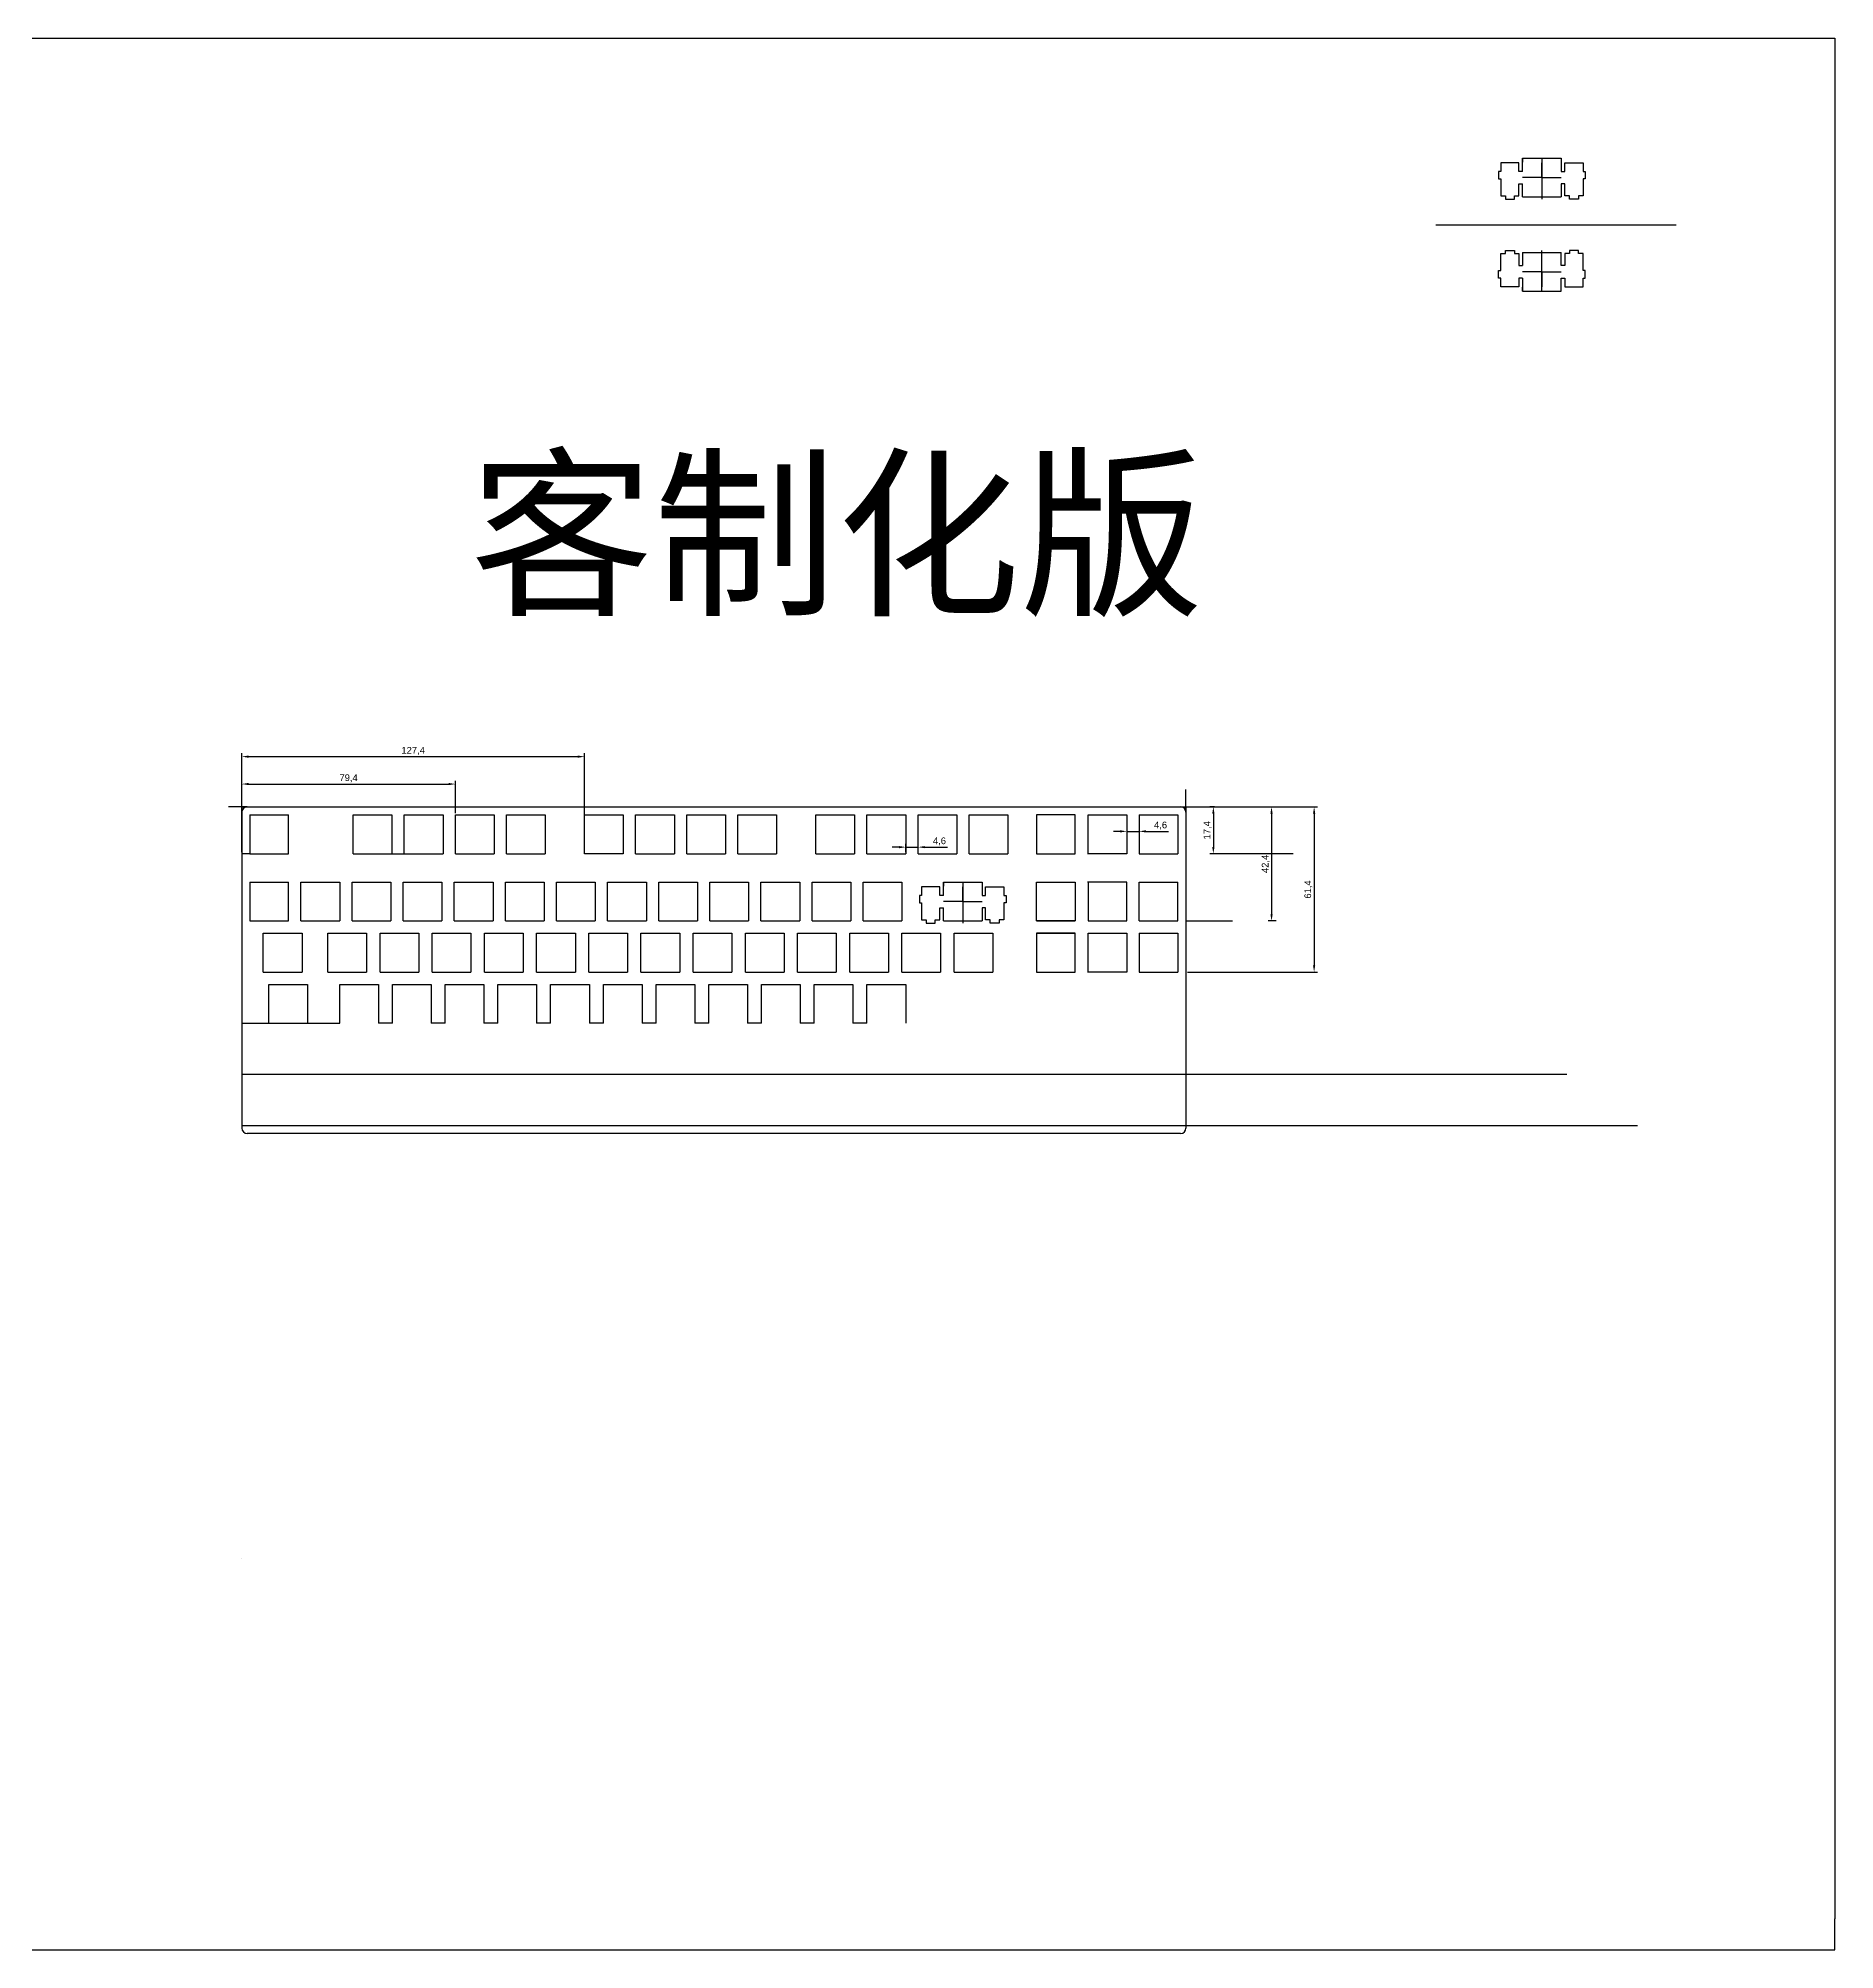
# Model space of a CAD drawing. Header units: millimetres. Extents: x -11 to 4083, y 2 to 721.
# Drawn here: x 3415 to 4083, y 2 to 713 of the extents above; entities that cross this region are included whole.
import ezdxf

# ---------------------------------------------------------------- set-up
doc = ezdxf.new("R2010")
doc.units = ezdxf.units.MM
doc.styles.get("Standard").update_dxf_attribs({"font": 'arial.ttf'})
doc.dimstyles.new('ISO-25', dxfattribs={"dimtxt": 2.5, "dimasz": 2.5, "dimexe": 1.25, "dimexo": 0.625, "dimtad": 1, "dimtxsty": 'Standard', "dimcen": 2.5, "dimadec": 0, "dimazin": 0, "dimtfac": 1, "dimtmove": 0, "dimatfit": 3, "dimfxl": 1, "dimarcsym": 0})

# ---------------------------------------------------------------- blocks, each defined once
blk = doc.blocks.new('*D2')
at = {"color": 0, "lineweight": -2, "transparency": 16777216}
for p, q in [((3852.44, 426.85), (3850.8, 426.85)), ((3852.05, 424.35), (3852.05, 411.95)), ((3881.72, 409.45), (3850.8, 409.45))]:
    blk.add_line(p, q, dxfattribs=at)
at = {"color": 0, "transparency": 16777216}
for points in [[(3851.64, 424.35), (3852.47, 424.35), (3852.05, 426.85)], [(3851.64, 411.95), (3852.47, 411.95), (3852.05, 409.45)]]:
    blk.add_solid(points, dxfattribs=at)
at = {"layer": 'Defpoints', "color": 0, "transparency": 16777216}
for p in [(3853.07, 426.85), (3852.05, 409.45), (3882.35, 409.45)]:
    blk.add_point(p, dxfattribs=at)
at = {"color": 0, "transparency": 16777216, "insert": (3849.93, 418.15), "char_height": 2.5, "attachment_point": 5, "rotation": 90}
blk.add_mtext('17,4', dxfattribs=at)
blk = doc.blocks.new('*D3')
at = {"color": 0, "lineweight": -2, "transparency": 16777216}
for p, q in [((3840.5, 426.85), (3874.93, 426.85)), ((3873.68, 424.35), (3873.68, 386.95)), ((3875.46, 384.45), (3872.43, 384.45))]:
    blk.add_line(p, q, dxfattribs=at)
at = {"color": 0, "transparency": 16777216}
for points in [[(3873.26, 424.35), (3874.1, 424.35), (3873.68, 426.85)], [(3873.26, 386.95), (3874.1, 386.95), (3873.68, 384.45)]]:
    blk.add_solid(points, dxfattribs=at)
at = {"layer": 'Defpoints', "color": 0, "transparency": 16777216}
for p in [(3839.88, 426.85), (3873.68, 384.45), (3876.09, 384.45)]:
    blk.add_point(p, dxfattribs=at)
at = {"color": 0, "transparency": 16777216, "insert": (3871.55, 405.65), "char_height": 2.5, "attachment_point": 5, "rotation": 90}
blk.add_mtext('42,4', dxfattribs=at)
blk = doc.blocks.new('*D4')
at = {"color": 0, "lineweight": -2, "transparency": 16777216}
for p, q in [((3874.3, 426.85), (3890.76, 426.85)), ((3889.51, 424.35), (3889.51, 367.95)), ((3842.5, 365.45), (3890.76, 365.45))]:
    blk.add_line(p, q, dxfattribs=at)
at = {"color": 0, "transparency": 16777216}
for points in [[(3889.09, 424.35), (3889.93, 424.35), (3889.51, 426.85)], [(3889.09, 367.95), (3889.93, 367.95), (3889.51, 365.45)]]:
    blk.add_solid(points, dxfattribs=at)
at = {"layer": 'Defpoints', "color": 0, "transparency": 16777216}
for p in [(3873.68, 426.85), (3841.88, 365.45), (3889.51, 365.45)]:
    blk.add_point(p, dxfattribs=at)
at = {"color": 0, "transparency": 16777216, "insert": (3887.38, 396.15), "char_height": 2.5, "attachment_point": 5, "rotation": 90}
blk.add_mtext('61,4', dxfattribs=at)
blk = doc.blocks.new('*D5')
at = {"color": 0, "lineweight": -2, "transparency": 16777216}
for p, q in [((3490.88, 427.48), (3490.88, 436.59)), ((3493.38, 435.34), (3567.78, 435.34)), ((3570.28, 424.48), (3570.28, 436.59))]:
    blk.add_line(p, q, dxfattribs=at)
at = {"color": 0, "transparency": 16777216}
for points in [[(3493.38, 435.76), (3493.38, 434.93), (3490.88, 435.34)], [(3567.78, 435.76), (3567.78, 434.93), (3570.28, 435.34)]]:
    blk.add_solid(points, dxfattribs=at)
at = {"layer": 'Defpoints', "color": 0, "transparency": 16777216}
for p in [(3570.28, 435.34), (3490.88, 426.85), (3570.28, 423.85)]:
    blk.add_point(p, dxfattribs=at)
at = {"color": 0, "transparency": 16777216, "insert": (3530.58, 437.47), "char_height": 2.5, "attachment_point": 5}
blk.add_mtext('79,4', dxfattribs=at)
blk = doc.blocks.new('*D6')
at = {"color": 0, "lineweight": -2, "transparency": 16777216}
for p, q in [((3490.88, 410.08), (3490.88, 446.78)), ((3493.38, 445.53), (3615.78, 445.53)), ((3618.28, 410.08), (3618.28, 446.78))]:
    blk.add_line(p, q, dxfattribs=at)
at = {"color": 0, "transparency": 16777216}
for points in [[(3493.38, 445.94), (3493.38, 445.11), (3490.88, 445.53)], [(3615.78, 445.94), (3615.78, 445.11), (3618.28, 445.53)]]:
    blk.add_solid(points, dxfattribs=at)
at = {"layer": 'Defpoints', "color": 0, "transparency": 16777216}
for p in [(3618.28, 445.53), (3490.88, 409.45), (3618.28, 409.45)]:
    blk.add_point(p, dxfattribs=at)
at = {"color": 0, "transparency": 16777216, "insert": (3554.58, 447.65), "char_height": 2.5, "attachment_point": 5}
blk.add_mtext('127,4', dxfattribs=at)
blk = doc.blocks.new('*D9')
at = {"color": 0, "lineweight": -2, "transparency": 16777216}
for p, q in [((3819.88, 423.23), (3819.88, 416.5)), ((3824.48, 423.23), (3824.48, 416.5)), ((3817.38, 417.75), (3814.88, 417.75)), ((3819.88, 417.75), (3824.48, 417.75)), ((3826.98, 417.75), (3835.38, 417.75))]:
    blk.add_line(p, q, dxfattribs=at)
at = {"color": 0, "transparency": 16777216}
for points in [[(3817.38, 418.17), (3817.38, 417.33), (3819.88, 417.75)], [(3826.98, 418.17), (3826.98, 417.33), (3824.48, 417.75)]]:
    blk.add_solid(points, dxfattribs=at)
at = {"layer": 'Defpoints', "color": 0, "transparency": 16777216}
for p in [(3819.88, 423.85), (3824.48, 423.85), (3824.48, 417.75)]:
    blk.add_point(p, dxfattribs=at)
at = {"color": 0, "transparency": 16777216, "insert": (3832.43, 419.88), "char_height": 2.5, "attachment_point": 5}
blk.add_mtext('4,6', dxfattribs=at)
blk = doc.blocks.new('*D10')
at = {"color": 0, "lineweight": -2, "transparency": 16777216}
for p, q in [((3737.68, 410.08), (3737.68, 413.14)), ((3742.28, 410.08), (3742.28, 413.14)), ((3735.18, 411.89), (3732.68, 411.89)), ((3737.68, 411.89), (3742.28, 411.89)), ((3744.78, 411.89), (3753.18, 411.89))]:
    blk.add_line(p, q, dxfattribs=at)
at = {"color": 0, "transparency": 16777216}
for points in [[(3735.18, 412.3), (3735.18, 411.47), (3737.68, 411.89)], [(3744.78, 412.3), (3744.78, 411.47), (3742.28, 411.89)]]:
    blk.add_solid(points, dxfattribs=at)
at = {"layer": 'Defpoints', "color": 0, "transparency": 16777216}
for p in [(3737.68, 409.45), (3742.28, 411.89), (3742.28, 409.45)]:
    blk.add_point(p, dxfattribs=at)
at = {"color": 0, "transparency": 16777216, "insert": (3750.23, 414.01), "char_height": 2.5, "attachment_point": 5}
blk.add_mtext('4,6', dxfattribs=at)

msp = doc.modelspace()

# ---------------------------------------------------------------- linework, layer by layer
for p, q in [((2747.342, 712.604), (4083.061, 712.604)), ((4083.061, 712.604), (4083.061, 13.503)), ((3966.996, 663.104), (3966.996, 668.005)), ((3966.996, 668.005), (3981.396, 668.005)), ((3966.996, 668.005), (3966.996, 666.535)), ((3966.996, 668.005), (3974.196, 668.005)), ((3974.196, 668.005), (3974.196, 660.805)), ((3981.396, 668.005), (3981.396, 663.104)), ((3974.196, 660.805), (3974.196, 666.335)), ((3974.196, 660.805), (3966.996, 660.805)), ((3966.996, 653.605), (3966.996, 658.505)), ((3974.196, 660.805), (3981.396, 660.805)), ((3974.196, 660.805), (3974.196, 653.605)), ((3974.196, 660.805), (3974.196, 654.035)), ((3974.196, 660.805), (3974.196, 658.505)), ((3974.196, 660.805), (3974.196, 652.835)), ((3981.396, 658.505), (3981.396, 653.605)), ((3966.996, 653.605), (3981.396, 653.605)), ((3966.996, 653.605), (3981.396, 653.605)), ((3934.803, 643.281), (4024.131, 643.281)), ((3966.996, 632.956), (3981.396, 632.956)), ((3966.996, 632.956), (3966.996, 628.056)), ((3966.996, 632.956), (3981.396, 632.956)), ((3974.196, 625.756), (3974.196, 633.726)), ((3974.196, 625.756), (3974.196, 632.956)), ((3974.196, 625.756), (3974.196, 632.526)), ((3981.396, 628.056), (3981.396, 632.956)), ((3974.196, 625.756), (3966.996, 625.756)), ((3974.196, 625.756), (3974.196, 628.056)), ((3974.196, 618.556), (3974.196, 625.756)), ((3974.196, 625.756), (3981.396, 625.756)), ((3974.196, 625.756), (3974.196, 620.226)), ((3966.996, 623.457), (3966.996, 618.556)), ((3966.996, 618.556), (3966.996, 620.026)), ((3966.996, 618.556), (3981.396, 618.556)), ((3966.996, 618.556), (3974.196, 618.556)), ((3981.396, 618.556), (3981.396, 623.457)), ((3492.879, 426.853), (3485.962, 426.853)), ((3490.879, 424.853), (3490.879, 428.777)), ((3490.879, 426.853), (3493.879, 426.853)), ((3490.879, 426.853), (3493.879, 426.853)), ((3490.879, 426.853), (3490.879, 384.653)), ((3490.879, 426.853), (3490.879, 365.653)), ((3490.879, 426.853), (3490.879, 346.653)), ((3490.879, 426.853), (3490.879, 327.653)), ((3490.879, 426.853), (3490.879, 308.653)), ((3490.879, 426.853), (3490.879, 384.453)), ((3490.879, 426.853), (3490.879, 365.453)), ((3490.879, 426.853), (3490.879, 346.453)), ((3490.879, 426.853), (3490.879, 327.453)), ((3490.879, 426.853), (3490.879, 307.453)), ((3492.879, 426.853), (3839.879, 426.853)), ((3839.879, 426.853), (3853.066, 426.853)), ((3841.879, 424.853), (3841.879, 433.306)), ((3841.879, 426.853), (3841.879, 307.453)), ((3841.879, 426.853), (3841.879, 365.453)), ((3841.879, 426.853), (3841.879, 346.453)), ((3493.879, 423.853), (3493.879, 409.453)), ((3493.879, 423.853), (3508.279, 423.853)), ((3508.279, 409.453), (3508.279, 423.853)), ((3532.279, 409.453), (3532.279, 423.853)), ((3532.279, 423.853), (3546.679, 423.853)), ((3546.679, 423.853), (3546.679, 409.453)), ((3551.279, 409.453), (3551.279, 423.853)), ((3551.279, 423.853), (3565.679, 423.853)), ((3565.679, 423.853), (3565.679, 409.453)), ((3570.279, 409.453), (3570.279, 423.853)), ((3570.279, 423.853), (3584.679, 423.853)), ((3584.679, 423.853), (3584.679, 409.453)), ((3589.279, 409.453), (3589.279, 423.853)), ((3589.279, 423.853), (3603.679, 423.853)), ((3603.679, 423.853), (3603.679, 409.453)), ((3618.279, 409.453), (3618.279, 423.853)), ((3618.279, 423.853), (3632.679, 423.853)), ((3632.679, 423.853), (3632.679, 409.453)), ((3637.279, 409.453), (3637.279, 423.853)), ((3637.279, 423.853), (3651.679, 423.853)), ((3651.679, 423.853), (3651.679, 409.453)), ((3656.279, 409.453), (3656.279, 423.853)), ((3656.279, 423.853), (3670.679, 423.853)), ((3670.679, 423.853), (3670.679, 409.453)), ((3675.279, 409.453), (3675.279, 423.853)), ((3675.279, 423.853), (3689.679, 423.853)), ((3689.679, 423.853), (3689.679, 409.453)), ((3704.279, 409.453), (3704.279, 423.853)), ((3704.279, 423.853), (3718.679, 423.853)), ((3718.679, 423.853), (3718.679, 409.453)), ((3723.279, 409.453), (3723.279, 423.853)), ((3723.279, 423.853), (3737.679, 423.853)), ((3737.679, 423.853), (3737.679, 409.453)), ((3742.279, 409.453), (3742.279, 423.853)), ((3742.279, 423.853), (3756.679, 423.853)), ((3756.679, 423.853), (3756.679, 409.453)), ((3761.279, 409.453), (3761.279, 423.853)), ((3761.279, 423.853), (3775.679, 423.853)), ((3775.679, 423.853), (3775.679, 409.453)), ((3800.715, 423.853), (3786.315, 423.853)), ((3786.315, 423.853), (3786.315, 409.453)), ((3800.715, 409.453), (3800.715, 423.853)), ((3805.479, 409.453), (3805.479, 423.853)), ((3805.479, 423.853), (3819.879, 423.853)), ((3819.879, 423.853), (3819.879, 409.453)), ((3824.479, 423.853), (3838.879, 423.853)), ((3824.479, 423.853), (3824.479, 409.453)), ((3838.879, 423.853), (3838.879, 409.453)), ((3493.879, 409.453), (3490.879, 409.453)), ((3493.879, 409.453), (3508.279, 409.453)), ((3532.279, 409.453), (3546.679, 409.453)), ((3546.679, 409.453), (3551.279, 409.453)), ((3551.279, 409.453), (3565.679, 409.453)), ((3570.279, 409.453), (3584.679, 409.453)), ((3589.279, 409.453), (3603.679, 409.453)), ((3632.679, 409.453), (3618.279, 409.453)), ((3637.279, 409.453), (3651.679, 409.453)), ((3656.279, 409.453), (3670.679, 409.453)), ((3675.279, 409.453), (3689.679, 409.453)), ((3704.279, 409.453), (3718.679, 409.453)), ((3723.279, 409.453), (3737.679, 409.453)), ((3742.279, 409.453), (3756.679, 409.453)), ((3761.279, 409.453), (3775.679, 409.453)), ((3786.315, 409.453), (3800.715, 409.453)), ((3819.879, 409.453), (3805.315, 409.453)), ((3824.479, 409.453), (3838.879, 409.453)), ((3493.879, 398.853), (3493.879, 384.453)), ((3493.879, 398.853), (3508.279, 398.853)), ((3508.279, 384.453), (3508.279, 398.853)), ((3512.879, 384.453), (3512.879, 398.853)), ((3512.879, 398.853), (3527.279, 398.853)), ((3527.279, 398.853), (3527.279, 384.453)), ((3531.879, 384.453), (3531.879, 398.853)), ((3531.879, 398.853), (3546.279, 398.853)), ((3546.279, 398.853), (3546.279, 384.453)), ((3550.879, 384.453), (3550.879, 398.853)), ((3550.879, 398.853), (3565.279, 398.853)), ((3565.279, 398.853), (3565.279, 384.453)), ((3569.879, 384.453), (3569.879, 398.853)), ((3569.879, 398.853), (3584.279, 398.853)), ((3584.279, 398.853), (3584.279, 384.453)), ((3588.879, 384.453), (3588.879, 398.853)), ((3588.879, 398.853), (3603.279, 398.853)), ((3603.279, 398.853), (3603.279, 384.453)), ((3607.879, 384.453), (3607.879, 398.853)), ((3607.879, 398.853), (3622.279, 398.853)), ((3622.279, 398.853), (3622.279, 384.453)), ((3626.879, 384.453), (3626.879, 398.853)), ((3626.879, 398.853), (3641.279, 398.853)), ((3641.279, 398.853), (3641.279, 384.453)), ((3645.879, 384.453), (3645.879, 398.853)), ((3645.879, 398.853), (3660.279, 398.853)), ((3660.279, 398.853), (3660.279, 384.453)), ((3664.879, 384.453), (3664.879, 398.853)), ((3664.879, 398.853), (3679.279, 398.853)), ((3679.279, 398.853), (3679.279, 384.453)), ((3683.879, 384.453), (3683.879, 398.853)), ((3683.879, 398.853), (3698.279, 398.853)), ((3698.279, 398.853), (3698.279, 384.453)), ((3702.879, 384.453), (3702.879, 398.853)), ((3702.879, 398.853), (3717.279, 398.853)), ((3717.279, 398.853), (3717.279, 384.453)), ((3721.879, 384.453), (3721.879, 398.853)), ((3721.879, 398.853), (3736.279, 398.853)), ((3736.279, 398.853), (3736.279, 384.453)), ((3751.679, 398.853), (3766.079, 398.853)), ((3751.679, 398.853), (3751.679, 397.383)), ((3751.679, 398.853), (3758.879, 398.853)), ((3751.679, 393.952), (3751.679, 398.853)), ((3758.879, 398.853), (3758.879, 391.653)), ((3766.079, 398.853), (3766.079, 393.952)), ((3786.315, 384.453), (3786.315, 398.853)), ((3786.315, 398.853), (3800.715, 398.853)), ((3800.715, 398.853), (3800.715, 384.453)), ((3819.879, 398.853), (3805.315, 398.853)), ((3805.479, 398.853), (3805.479, 384.453)), ((3819.879, 384.453), (3819.879, 398.853)), ((3824.479, 384.453), (3824.479, 398.853)), ((3824.479, 398.853), (3838.879, 398.853)), ((3838.879, 384.453), (3838.879, 398.853)), ((3758.879, 391.653), (3751.679, 391.653)), ((3758.879, 391.653), (3758.879, 397.183)), ((3758.879, 391.653), (3766.079, 391.653)), ((3758.879, 391.653), (3758.879, 384.453)), ((3758.879, 391.653), (3758.879, 384.883)), ((3758.879, 391.653), (3758.879, 389.353)), ((3758.879, 391.653), (3758.879, 383.683)), ((3493.879, 384.453), (3508.279, 384.453)), ((3493.879, 384.453), (3508.279, 384.453)), ((3493.879, 384.453), (3508.279, 384.453)), ((3493.879, 384.453), (3508.279, 384.453)), ((3512.879, 384.453), (3527.279, 384.453)), ((3512.879, 384.453), (3527.279, 384.453)), ((3512.879, 384.453), (3527.279, 384.453)), ((3512.879, 384.453), (3527.279, 384.453)), ((3531.879, 384.453), (3546.279, 384.453)), ((3531.879, 384.453), (3546.279, 384.453)), ((3531.879, 384.453), (3546.279, 384.453)), ((3531.879, 384.453), (3546.279, 384.453)), ((3550.879, 384.453), (3565.279, 384.453)), ((3550.879, 384.453), (3565.279, 384.453)), ((3550.879, 384.453), (3565.279, 384.453)), ((3550.879, 384.453), (3565.279, 384.453)), ((3569.879, 384.453), (3584.279, 384.453)), ((3569.879, 384.453), (3584.279, 384.453)), ((3569.879, 384.453), (3584.279, 384.453)), ((3569.879, 384.453), (3584.279, 384.453)), ((3588.879, 384.453), (3603.279, 384.453)), ((3588.879, 384.453), (3603.279, 384.453)), ((3588.879, 384.453), (3603.279, 384.453)), ((3588.879, 384.453), (3603.279, 384.453)), ((3607.879, 384.453), (3622.279, 384.453)), ((3607.879, 384.453), (3622.279, 384.453)), ((3607.879, 384.453), (3622.279, 384.453)), ((3607.879, 384.453), (3622.279, 384.453)), ((3626.879, 384.453), (3641.279, 384.453)), ((3626.879, 384.453), (3641.279, 384.453)), ((3626.879, 384.453), (3641.279, 384.453)), ((3626.879, 384.453), (3641.279, 384.453)), ((3645.879, 384.453), (3660.279, 384.453)), ((3645.879, 384.453), (3660.279, 384.453)), ((3645.879, 384.453), (3660.279, 384.453)), ((3645.879, 384.453), (3660.279, 384.453)), ((3664.879, 384.453), (3679.279, 384.453)), ((3664.879, 384.453), (3679.279, 384.453)), ((3664.879, 384.453), (3679.279, 384.453)), ((3664.879, 384.453), (3679.279, 384.453)), ((3683.879, 384.453), (3698.279, 384.453)), ((3683.879, 384.453), (3698.279, 384.453)), ((3683.879, 384.453), (3698.279, 384.453)), ((3683.879, 384.453), (3698.279, 384.453)), ((3702.879, 384.453), (3717.279, 384.453)), ((3702.879, 384.453), (3717.279, 384.453)), ((3702.879, 384.453), (3717.279, 384.453)), ((3702.879, 384.453), (3717.279, 384.453)), ((3721.879, 384.453), (3736.279, 384.453)), ((3721.879, 384.453), (3736.279, 384.453)), ((3721.879, 384.453), (3736.279, 384.453)), ((3721.879, 384.453), (3736.279, 384.453)), ((3751.679, 384.453), (3751.679, 389.353)), ((3751.679, 384.453), (3766.079, 384.453)), ((3751.679, 384.453), (3766.079, 384.453)), ((3766.079, 389.353), (3766.079, 384.453)), ((3800.715, 384.453), (3786.315, 384.453)), ((3786.315, 384.453), (3800.715, 384.453)), ((3805.479, 384.453), (3819.879, 384.453)), ((3805.479, 384.453), (3819.879, 384.453)), ((3824.479, 384.453), (3838.879, 384.453)), ((3824.479, 384.453), (3838.879, 384.453)), ((3841.879, 384.453), (3859.119, 384.453)), ((3498.879, 365.453), (3498.879, 379.853)), ((3498.879, 379.853), (3513.279, 379.853)), ((3513.279, 379.853), (3513.279, 365.453)), ((3522.879, 365.453), (3522.879, 379.853)), ((3522.879, 379.853), (3537.279, 379.853)), ((3537.279, 379.853), (3537.279, 365.453)), ((3542.279, 365.453), (3542.279, 379.853)), ((3542.279, 379.853), (3556.679, 379.853)), ((3556.679, 379.853), (3556.679, 365.453)), ((3561.679, 365.453), (3561.679, 379.853)), ((3561.679, 379.853), (3576.079, 379.853)), ((3576.079, 379.853), (3576.079, 365.453)), ((3581.079, 365.453), (3581.079, 379.853)), ((3581.079, 379.853), (3595.479, 379.853)), ((3595.479, 379.853), (3595.479, 365.453)), ((3600.479, 365.453), (3600.479, 379.853)), ((3600.479, 379.853), (3614.879, 379.853)), ((3614.879, 379.853), (3614.879, 365.453)), ((3619.879, 365.453), (3619.879, 379.853)), ((3619.879, 379.853), (3634.279, 379.853)), ((3634.279, 379.853), (3634.279, 365.453)), ((3639.279, 365.453), (3639.279, 379.853)), ((3639.279, 379.853), (3653.679, 379.853)), ((3653.679, 379.853), (3653.679, 365.453)), ((3658.679, 365.453), (3658.679, 379.853)), ((3658.679, 379.853), (3673.079, 379.853)), ((3673.079, 379.853), (3673.079, 365.453)), ((3678.079, 365.453), (3678.079, 379.853)), ((3678.079, 379.853), (3692.479, 379.853)), ((3692.479, 379.853), (3692.479, 365.453)), ((3697.479, 365.453), (3697.479, 379.853)), ((3697.479, 379.853), (3711.879, 379.853)), ((3711.879, 379.853), (3711.879, 365.453)), ((3716.879, 365.453), (3716.879, 379.853)), ((3716.879, 379.853), (3731.279, 379.853)), ((3731.279, 379.853), (3731.279, 365.453)), ((3736.279, 365.453), (3736.279, 379.853)), ((3736.279, 379.853), (3750.679, 379.853)), ((3750.679, 379.853), (3750.679, 365.453)), ((3755.679, 365.453), (3755.679, 379.853)), ((3755.679, 379.853), (3770.079, 379.853)), ((3770.079, 379.853), (3770.079, 365.453)), ((3786.315, 379.853), (3800.715, 379.853)), ((3800.715, 379.853), (3786.315, 379.853)), ((3786.315, 379.853), (3786.315, 365.453)), ((3800.715, 365.453), (3800.715, 379.853)), ((3805.479, 379.853), (3819.879, 379.853)), ((3805.479, 365.453), (3805.479, 379.853)), ((3805.479, 379.853), (3819.879, 379.853)), ((3819.879, 379.853), (3819.879, 365.453)), ((3824.479, 379.853), (3838.879, 379.853)), ((3824.479, 379.853), (3824.479, 365.453)), ((3838.879, 379.853), (3838.879, 365.453)), ((3498.879, 365.453), (3513.279, 365.453)), ((3498.879, 365.453), (3513.279, 365.453)), ((3522.879, 365.453), (3537.279, 365.453)), ((3542.279, 365.453), (3556.679, 365.453)), ((3561.679, 365.453), (3576.079, 365.453)), ((3581.079, 365.453), (3595.479, 365.453)), ((3600.479, 365.453), (3614.879, 365.453)), ((3619.879, 365.453), (3634.279, 365.453)), ((3639.279, 365.453), (3653.679, 365.453)), ((3658.679, 365.453), (3673.079, 365.453)), ((3678.079, 365.453), (3692.479, 365.453)), ((3697.479, 365.453), (3711.879, 365.453)), ((3716.879, 365.453), (3731.279, 365.453)), ((3736.279, 365.453), (3750.679, 365.453)), ((3755.679, 365.453), (3770.079, 365.453)), ((3786.315, 365.453), (3800.715, 365.453)), ((3819.879, 365.453), (3805.315, 365.453)), ((3824.479, 365.453), (3838.879, 365.453)), ((3500.879, 346.453), (3500.879, 360.853)), ((3500.879, 360.853), (3515.279, 360.853)), ((3515.279, 360.853), (3515.279, 346.453)), ((3527.279, 346.453), (3527.279, 360.853)), ((3527.279, 360.853), (3541.679, 360.853)), ((3541.679, 360.853), (3541.679, 346.453)), ((3546.879, 346.453), (3546.879, 360.853)), ((3546.879, 360.853), (3561.279, 360.853)), ((3561.279, 360.853), (3561.279, 346.453)), ((3566.479, 346.453), (3566.479, 360.853)), ((3566.479, 360.853), (3580.879, 360.853)), ((3580.879, 360.853), (3580.879, 346.453)), ((3586.079, 346.453), (3586.079, 360.853)), ((3586.079, 360.853), (3600.479, 360.853)), ((3600.479, 360.853), (3600.479, 346.453)), ((3605.679, 346.453), (3605.679, 360.853)), ((3605.679, 360.853), (3620.079, 360.853)), ((3620.079, 360.853), (3620.079, 346.453)), ((3625.279, 346.453), (3625.279, 360.853)), ((3625.279, 360.853), (3639.679, 360.853)), ((3639.679, 360.853), (3639.679, 346.453)), ((3644.879, 346.453), (3644.879, 360.853)), ((3644.879, 360.853), (3659.279, 360.853)), ((3659.279, 360.853), (3659.279, 346.453)), ((3664.479, 346.453), (3664.479, 360.853)), ((3664.479, 360.853), (3678.879, 360.853)), ((3678.879, 360.853), (3678.879, 346.453)), ((3684.079, 346.453), (3684.079, 360.853)), ((3684.079, 360.853), (3698.479, 360.853)), ((3698.479, 360.853), (3698.479, 346.453)), ((3703.679, 346.453), (3703.679, 360.853)), ((3703.679, 360.853), (3718.079, 360.853)), ((3718.079, 360.853), (3718.079, 346.453)), ((3723.279, 346.453), (3723.279, 360.853)), ((3723.279, 360.853), (3737.679, 360.853)), ((3737.679, 360.853), (3737.679, 346.453)), ((3490.879, 346.453), (3500.879, 346.453)), ((3490.879, 346.453), (3527.279, 346.453)), ((3546.879, 346.453), (3541.679, 346.453)), ((3566.479, 346.453), (3561.279, 346.453)), ((3586.079, 346.453), (3580.879, 346.453)), ((3605.679, 346.453), (3600.479, 346.453)), ((3625.279, 346.453), (3620.079, 346.453)), ((3644.879, 346.453), (3639.679, 346.453)), ((3664.479, 346.453), (3659.279, 346.453)), ((3684.079, 346.453), (3678.879, 346.453)), ((3703.679, 346.453), (3698.479, 346.453)), ((3723.279, 346.453), (3718.079, 346.453)), ((3490.879, 327.453), (3983.474, 327.453)), ((3490.879, 308.453), (4009.686, 308.453)), ((3839.879, 305.453), (3492.879, 305.453)), ((3490.879, 147.413), (3490.879, 147.413)), ((4083.061, 1.979), (4083.061, 13.503)), ((3398.865, 1.979), (4083.061, 1.979))]:
    msp.add_line(p, q)
at = {"color": 0}
for points in [[(3966.996, 663.104), (3965.671, 663.104), (3965.671, 666.335), (3958.92, 666.335), (3958.92, 663.104), (3958.096, 663.104), (3958.096, 660.306), (3958.92, 660.306), (3958.92, 654.036), (3960.645, 654.036), (3960.645, 652.835), (3963.944, 652.835), (3963.944, 654.036), (3965.671, 654.036), (3965.671, 658.505), (3966.996, 658.505)], [(3981.396, 663.104), (3982.721, 663.104), (3982.721, 666.335), (3989.472, 666.335), (3989.472, 663.104), (3990.296, 663.104), (3990.296, 660.306), (3989.472, 660.306), (3989.472, 654.036), (3987.747, 654.036), (3987.747, 652.835), (3984.448, 652.835), (3984.448, 654.036), (3982.721, 654.036), (3982.721, 658.505), (3981.396, 658.505)], [(3966.996, 623.457), (3965.671, 623.457), (3965.671, 620.227), (3958.92, 620.227), (3958.92, 623.457), (3958.096, 623.457), (3958.096, 626.256), (3958.92, 626.256), (3958.92, 632.526), (3960.645, 632.526), (3960.645, 633.726), (3963.944, 633.726), (3963.944, 632.526), (3965.671, 632.526), (3965.671, 628.057), (3966.996, 628.057)], [(3981.396, 623.457), (3982.721, 623.457), (3982.721, 620.227), (3989.472, 620.227), (3989.472, 623.457), (3990.296, 623.457), (3990.296, 626.256), (3989.472, 626.256), (3989.472, 632.526), (3987.747, 632.526), (3987.747, 633.726), (3984.448, 633.726), (3984.448, 632.526), (3982.721, 632.526), (3982.721, 628.057), (3981.396, 628.057)], [(3751.679, 393.952), (3750.354, 393.952), (3750.354, 397.182), (3743.603, 397.182), (3743.603, 393.952), (3742.779, 393.952), (3742.779, 391.153), (3743.603, 391.153), (3743.603, 384.883), (3745.328, 384.883), (3745.328, 383.683), (3748.627, 383.683), (3748.627, 384.883), (3750.354, 384.883), (3750.354, 389.352), (3751.679, 389.352)], [(3766.079, 393.952), (3767.404, 393.952), (3767.404, 397.182), (3774.155, 397.182), (3774.155, 393.952), (3774.979, 393.952), (3774.979, 391.153), (3774.155, 391.153), (3774.155, 384.883), (3772.43, 384.883), (3772.43, 383.683), (3769.131, 383.683), (3769.131, 384.883), (3767.404, 384.883), (3767.404, 389.352), (3766.079, 389.352)]]:
    msp.add_lwpolyline(points, dxfattribs=at)
for centre, start, end in [((3492.879, 424.853), 90, 180), ((3839.879, 424.853), 0, 90), ((3492.879, 307.453), 180, 270), ((3839.879, 307.453), 270, 0)]:
    msp.add_arc(centre, 2, start, end)

# ---------------------------------------------------------------- texts
at = {"insert": (3575.68, 553.193), "char_height": 50, "attachment_point": 1}
msp.add_mtext_dynamic_manual_height_columns('{\\fSimSun|b0|i0|c134|p2;客制化版}', width=405.52018, gutter_width=12.5, heights=[0], dxfattribs=at)

# ---------------------------------------------------------------- dimensions: what is measured, and where the dimension line sits
for base, p1, p2, picture, middle in [((3618.279, 445.526), (3490.879, 409.453), (3618.279, 409.453), '*D6', (3554.579, 447.653)), ((3570.279, 435.342), (3490.879, 426.853), (3570.279, 423.853), '*D5', (3530.579, 437.47)), ((3824.479, 417.751), (3819.879, 423.853), (3824.479, 423.853), '*D9', (3832.43, 419.879)), ((3742.279, 411.885), (3737.679, 409.453), (3742.279, 409.453), '*D10', (3750.23, 414.013))]:
    dim = msp.add_linear_dim(base=base, p1=p1, p2=p2, dimstyle='ISO-25')
    dim.commit()
    dim.dimension.update_dxf_attribs({"geometry": picture, "text_midpoint": middle})
for base, p1, p2, picture, middle in [((3873.68, 384.453), (3839.879, 426.853), (3876.088, 384.453), '*D3', (3871.553, 405.653)), ((3889.512, 365.453), (3873.68, 426.853), (3841.879, 365.453), '*D4', (3887.384, 396.153)), ((3852.054, 409.453), (3853.066, 426.853), (3882.345, 409.453), '*D2', (3849.927, 418.153))]:
    dim = msp.add_linear_dim(base=base, p1=p1, p2=p2, angle=90, dimstyle='ISO-25')
    dim.commit()
    dim.dimension.update_dxf_attribs({"geometry": picture, "text_midpoint": middle})

doc.saveas('drawing.dxf')
